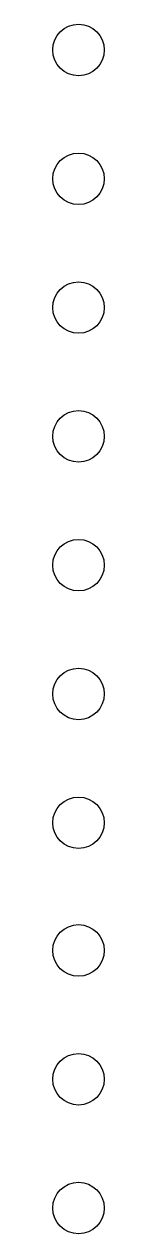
# Model space of a CAD drawing. Extents: x 10.6 to 29.4, y 262.6 to 286.4.
# Drawn here: x 10.65 to 11.66, y 262.58 to 286.43 of the extents above.
import ezdxf

# ---------------------------------------------------------------- set-up
doc = ezdxf.new("R2010")
doc.units = 0
doc.layers.add('drill', color=7, linetype='CONTINUOUS')

msp = doc.modelspace()

# ---------------------------------------------------------------- linework, layer by layer
at = {"layer": 'drill', "color": 7}
for p, q in [((11.662481, 285.926389), (11.662481, 285.926389)), ((11.662481, 283.386742), (11.662481, 283.386742)), ((11.662481, 280.847094), (11.662481, 280.847094)), ((11.662481, 278.305683), (11.662481, 278.305683)), ((11.662481, 275.766036), (11.662481, 275.766036)), ((11.662481, 273.226389), (11.662481, 273.226389)), ((11.662481, 270.686742), (11.662481, 270.686742)), ((11.662481, 268.167556), (11.662481, 268.167556)), ((11.662481, 265.627908), (11.662481, 265.627908)), ((11.662481, 263.088261), (11.662481, 263.088261))]:
    msp.add_line(p, q, dxfattribs=at)
for points in [[(10.646833, 285.926389), (10.646833, 286.207553), (10.874022, 286.434742), (11.155186, 286.434742)], [(11.155186, 286.434742), (11.434939, 286.434742), (11.662481, 286.207553), (11.662481, 285.926389)], [(11.155186, 285.418036), (10.874022, 285.418036), (10.646833, 285.645225), (10.646833, 285.926389)], [(11.662481, 285.926389), (11.662481, 285.645225), (11.434939, 285.418036), (11.155186, 285.418036)], [(10.646833, 283.386742), (10.646833, 283.666494), (10.874022, 283.893683), (11.155186, 283.893683)], [(11.155186, 283.893683), (11.434939, 283.893683), (11.662481, 283.666494), (11.662481, 283.386742)], [(11.155186, 282.878036), (10.874022, 282.878036), (10.646833, 283.105578), (10.646833, 283.386742)], [(11.662481, 283.386742), (11.662481, 283.105578), (11.434939, 282.878036), (11.155186, 282.878036)], [(10.646833, 280.847094), (10.646833, 281.126847), (10.874022, 281.354036), (11.155186, 281.354036)], [(11.155186, 281.354036), (11.434939, 281.354036), (11.662481, 281.126847), (11.662481, 280.847094)], [(11.155186, 280.338389), (10.874022, 280.338389), (10.646833, 280.565931), (10.646833, 280.847094)], [(11.662481, 280.847094), (11.662481, 280.565931), (11.434939, 280.338389), (11.155186, 280.338389)], [(10.646833, 278.305683), (10.646833, 278.586847), (10.874022, 278.814389), (11.155186, 278.814389)], [(11.155186, 278.814389), (11.434939, 278.814389), (11.662481, 278.586847), (11.662481, 278.305683)], [(11.155186, 277.798742), (10.874022, 277.798742), (10.646833, 278.025931), (10.646833, 278.305683)], [(11.662481, 278.305683), (11.662481, 278.025931), (11.434939, 277.798742), (11.155186, 277.798742)], [(10.646833, 275.766036), (10.646833, 276.0472), (10.874022, 276.274742), (11.155186, 276.274742)], [(11.155186, 276.274742), (11.434939, 276.274742), (11.662481, 276.0472), (11.662481, 275.766036)], [(11.155186, 275.259094), (10.874022, 275.259094), (10.646833, 275.486283), (10.646833, 275.766036)], [(11.662481, 275.766036), (11.662481, 275.486283), (11.434939, 275.259094), (11.155186, 275.259094)], [(10.646833, 273.226389), (10.646833, 273.507553), (10.874022, 273.734742), (11.155186, 273.734742)], [(11.155186, 273.734742), (11.434939, 273.734742), (11.662481, 273.507553), (11.662481, 273.226389)], [(11.155186, 272.718036), (10.874022, 272.718036), (10.646833, 272.945225), (10.646833, 273.226389)], [(11.662481, 273.226389), (11.662481, 272.945225), (11.434939, 272.718036), (11.155186, 272.718036)], [(10.646833, 270.686742), (10.646833, 270.966494), (10.874022, 271.193683), (11.155186, 271.193683)], [(11.155186, 271.193683), (11.434939, 271.193683), (11.662481, 270.966494), (11.662481, 270.686742)], [(11.155186, 270.178036), (10.874022, 270.178036), (10.646833, 270.405578), (10.646833, 270.686742)], [(11.662481, 270.686742), (11.662481, 270.405578), (11.434939, 270.178036), (11.155186, 270.178036)], [(10.646833, 268.167556), (10.646833, 268.448719), (10.874022, 268.676261), (11.155186, 268.676261)], [(11.155186, 268.676261), (11.434939, 268.676261), (11.662481, 268.448719), (11.662481, 268.167556)], [(11.155186, 267.659203), (10.874022, 267.659203), (10.646833, 267.886392), (10.646833, 268.167556)], [(11.662481, 268.167556), (11.662481, 267.886392), (11.434939, 267.659203), (11.155186, 267.659203)], [(10.646833, 265.627908), (10.646833, 265.907661), (10.874022, 266.13485), (11.155186, 266.13485)], [(11.155186, 266.13485), (11.434939, 266.13485), (11.662481, 265.907661), (11.662481, 265.627908)], [(11.155186, 265.119556), (10.874022, 265.119556), (10.646833, 265.346744), (10.646833, 265.627908)], [(11.662481, 265.627908), (11.662481, 265.346744), (11.434939, 265.119556), (11.155186, 265.119556)], [(10.646833, 263.088261), (10.646833, 263.368014), (10.874022, 263.595203), (11.155186, 263.595203)], [(11.155186, 263.595203), (11.434939, 263.595203), (11.662481, 263.368014), (11.662481, 263.088261)], [(11.155186, 262.579556), (10.874022, 262.579556), (10.646833, 262.807097), (10.646833, 263.088261)], [(11.662481, 263.088261), (11.662481, 262.807097), (11.434939, 262.579556), (11.155186, 262.579556)]]:
    msp.add_open_spline(points, degree=3, dxfattribs=at)

doc.saveas('drawing.dxf')
